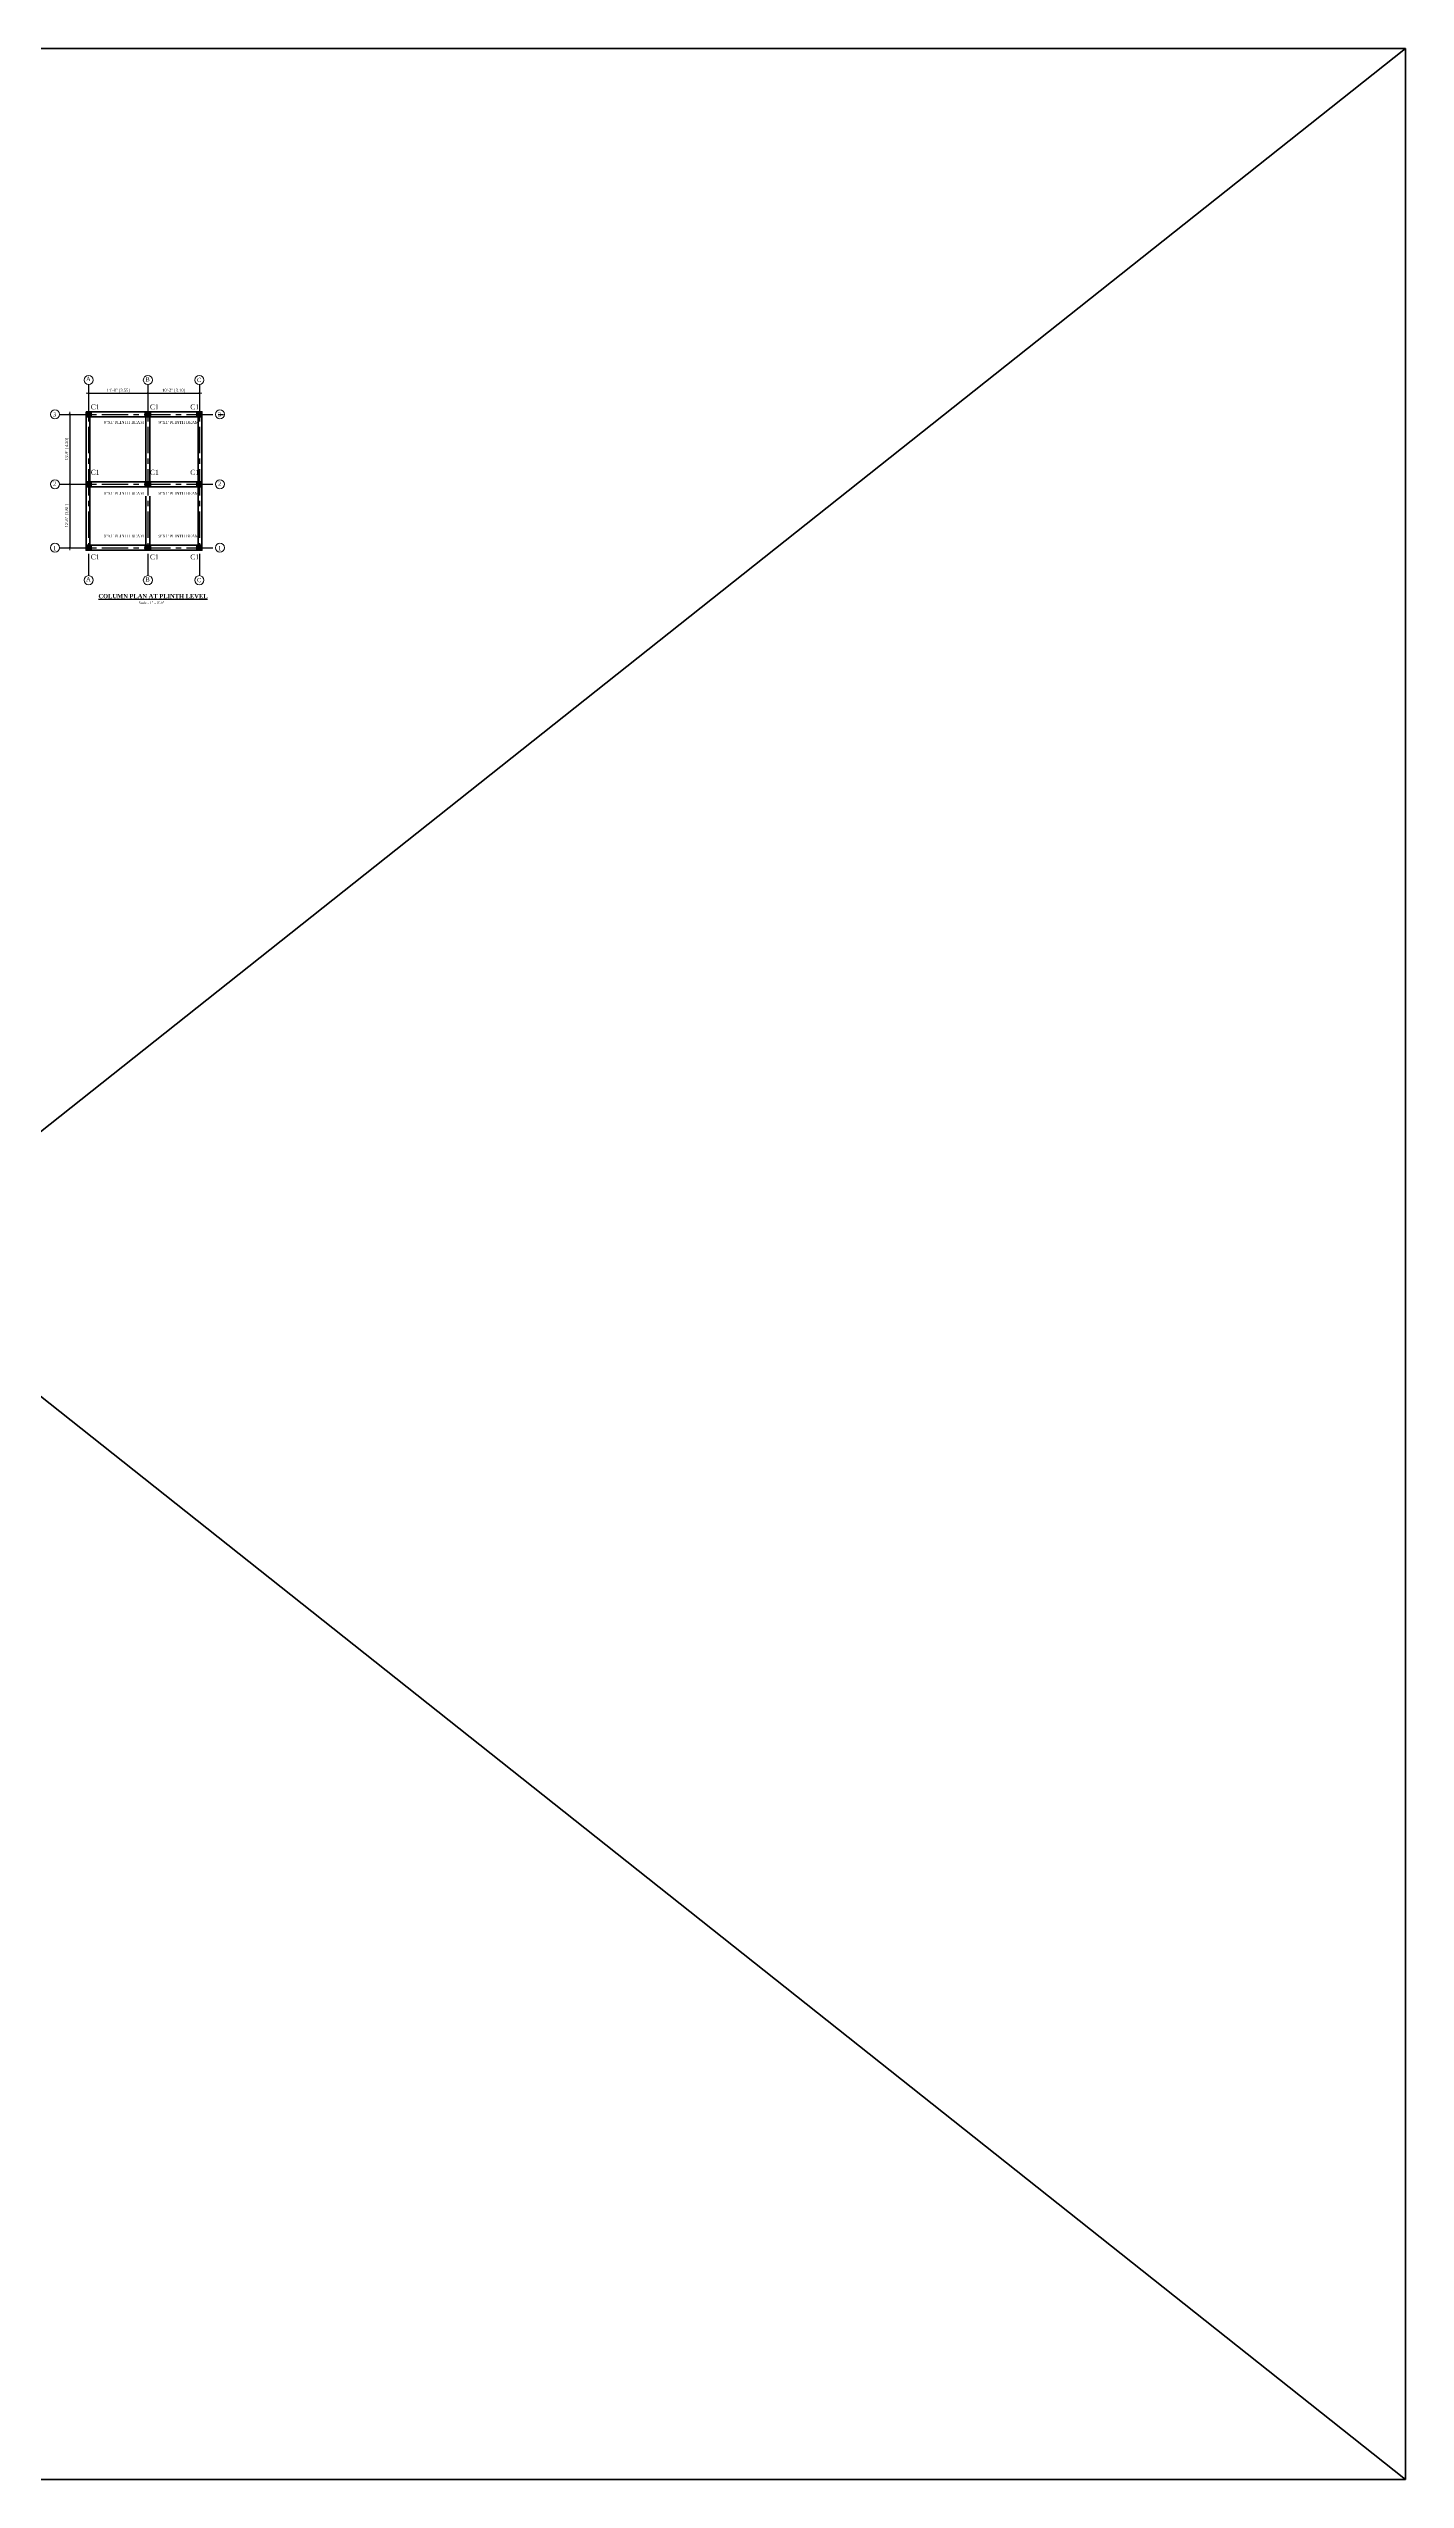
# Model space of a CAD drawing. Header units: feet. Extents: x 4160 to 31260, y -20219 to -1382.
# Drawn here: x 8193 to 11401, y -7447 to -1703 of the extents above; entities that cross this region are included whole.
import ezdxf

# ---------------------------------------------------------------- set-up
doc = ezdxf.new("R2010")
doc.units = ezdxf.units.FT
doc.header["$LTSCALE"] = 50
doc.header["$MEASUREMENT"] = 0
doc.header["$PDMODE"] = 34
doc.linetypes.add('CENTER', pattern=[2, 1.25, -0.25, 0.25, -0.25])
doc.layers.add('CL', color=253, linetype='CENTER')
doc.layers.add('Text', color=7, linetype='Continuous')
for name, color, linetype, lineweight in [('COLUMN', 145, 'Continuous', 40), ('DIMENISON', 152, 'Continuous', 9), ('DIMENSION', 142, 'Continuous', 13), ('HACTH', 8, 'Continuous', 13), ('REBARS', 1, 'Continuous', 40), ('Text1', 3, 'Continuous', 25), ('wall', 6, 'Continuous', 40)]:
    doc.layers.add(name, color=color, linetype=linetype, lineweight=lineweight)
doc.styles.add('1.8', font='times.ttf', dxfattribs={"width": 0.8, "height": 8})
doc.styles.add('7 INCH', font='times.ttf', dxfattribs={"height": 7})
doc.styles.add('arial', font='times.ttf')
doc.styles.add('TITLE', font='times.ttf', dxfattribs={"height": 11})
doc.dimstyles.new('7 INCH', dxfattribs={"dimscale": 0, "dimtxt": 7, "dimasz": 1, "dimexe": 2, "dimexo": 9, "dimgap": 2, "dimtad": 1, "dimdec": 0, "dimzin": 3, "dimdsep": 46, "dimlunit": 4, "dimtxsty": '7 INCH', "dimblk": 'DIM', "dimcen": 3, "dimdle": 3, "dimse1": 1, "dimse2": 1, "dimclrd": 256, "dimclre": 256, "dimclrt": 7, "dimadec": 1, "dimazin": 2, "dimtfac": 1, "dimtdec": 0, "dimtix": 1, "dimtofl": 0, "dimtmove": 2, "dimatfit": 3, "dimldrblk": 'DIM', "dimfxl": 2, "dimfrac": 2, "dimtolj": 2, "dimtzin": 0, "dimarcsym": 0})

# ---------------------------------------------------------------- blocks, each defined once
blk = doc.blocks.new('DIM')
at = {"layer": 'DIMENSION'}
h = blk.add_hatch(color=256, dxfattribs=at)
h.paths.add_polyline_path([(0, 1.3), (0, 0), (1.3, 0, 0.414214)])
h.paths.add_polyline_path([(1.3, 0), (0, 0), (0, -1.3, 0.414214)])
h.paths.add_polyline_path([(0, 0), (-1.3, 0, 0.414214), (0, -1.3)])
h.paths.add_polyline_path([(0, 1.3, 0.414214), (-1.3, 0), (0, 0)])
for p, q in [((-6, 0), (6, 0)), ((0, 6), (0, -6))]:
    blk.add_line(p, q, dxfattribs=at)
blk.add_circle((0, 0), 1.28, dxfattribs=at)
blk = doc.blocks.new('*D385')
at = {"layer": 'Defpoints', "color": 0, "ltscale": 2, "transparency": 16777216}
for p in [(8427.9, -2517.2), (8288, -2537), (8427.9, -2537)]:
    blk.add_point(p, dxfattribs=at)
at = {"layer": 'DIMENSION', "lineweight": -2, "ltscale": 2, "transparency": 16777216}
blk.add_line((8289, -2517.2), (8426.9, -2517.2), dxfattribs=at)
at = {"layer": 'DIMENSION', "lineweight": -2, "ltscale": 2, "transparency": 16777216, "rotation": 180}
blk.add_blockref('DIM', (8288, -2517.2), dxfattribs=at)
at = {"layer": 'DIMENSION', "lineweight": -2, "ltscale": 2, "transparency": 16777216}
blk.add_blockref('DIM', (8427.9, -2517.2), dxfattribs=at)
at = {"layer": 'DIMENSION', "color": 7, "ltscale": 2, "transparency": 16777216, "insert": (8358, -2510.7), "char_height": 7, "attachment_point": 5, "style": '7 INCH'}
blk.add_mtext('\\A2;11\'-8" [3.55]', dxfattribs=at)
blk = doc.blocks.new('*D386')
at = {"layer": 'Defpoints', "color": 0, "ltscale": 2, "transparency": 16777216}
for p in [(8549.9, -2517.2), (8427.9, -2537), (8549.9, -2537)]:
    blk.add_point(p, dxfattribs=at)
at = {"layer": 'DIMENSION', "lineweight": -2, "ltscale": 2, "transparency": 16777216}
blk.add_line((8428.9, -2517.2), (8548.9, -2517.2), dxfattribs=at)
at = {"layer": 'DIMENSION', "lineweight": -2, "ltscale": 2, "transparency": 16777216, "rotation": 180}
blk.add_blockref('DIM', (8427.9, -2517.2), dxfattribs=at)
at = {"layer": 'DIMENSION', "lineweight": -2, "ltscale": 2, "transparency": 16777216}
blk.add_blockref('DIM', (8549.9, -2517.2), dxfattribs=at)
at = {"layer": 'DIMENSION', "color": 7, "ltscale": 2, "transparency": 16777216, "insert": (8488.9, -2510.7), "char_height": 7, "attachment_point": 5, "style": '7 INCH'}
blk.add_mtext('\\A2;10\'-2" [3.10]', dxfattribs=at)
blk = doc.blocks.new('*D387')
at = {"layer": 'Defpoints', "color": 0, "ltscale": 2, "transparency": 16777216}
for p in [(8282, -2567), (8243.2, -2732.2), (8282, -2732.2)]:
    blk.add_point(p, dxfattribs=at)
at = {"layer": 'DIMENSION', "lineweight": -2, "ltscale": 2, "transparency": 16777216}
blk.add_line((8243.2, -2568), (8243.2, -2731.2), dxfattribs=at)
for p, rotation in [((8243.2, -2567), 90), ((8243.2, -2732.2), 270)]:
    blk.add_blockref('DIM', p, dxfattribs=dict(at, rotation=rotation))
at = {"layer": 'DIMENSION', "color": 7, "ltscale": 2, "transparency": 16777216, "insert": (8236.7, -2649.6), "char_height": 7, "attachment_point": 5, "rotation": 90, "style": '7 INCH'}
blk.add_mtext('\\A2;13\'-9" [4.20]', dxfattribs=at)
blk = doc.blocks.new('*D388')
at = {"layer": 'Defpoints', "color": 0, "ltscale": 2, "transparency": 16777216}
for p in [(8282, -2732.2), (8243.2, -2882.2), (8282, -2882.2)]:
    blk.add_point(p, dxfattribs=at)
at = {"layer": 'DIMENSION', "lineweight": -2, "ltscale": 2, "transparency": 16777216}
blk.add_line((8243.2, -2733.2), (8243.2, -2881.2), dxfattribs=at)
for p, rotation in [((8243.2, -2732.2), 90), ((8243.2, -2882.2), 270)]:
    blk.add_blockref('DIM', p, dxfattribs=dict(at, rotation=rotation))
at = {"layer": 'DIMENSION', "color": 7, "ltscale": 2, "transparency": 16777216, "insert": (8236.7, -2807.2), "char_height": 7, "attachment_point": 5, "rotation": 90, "style": '7 INCH'}
blk.add_mtext('\\A2;12\'-6" [3.81]', dxfattribs=at)
blk = doc.blocks.new('A$C151D7C43')
at = {"layer": 'HACTH', "ltscale": 0.1}
h = blk.add_hatch(color=256, dxfattribs=at)
h.dxf.hatch_style = 1
h.paths.add_polyline_path([(-12, 6), (-12, -6), (0, -6), (0, 6)])
at = {"layer": 'CL'}
for points in [[(0, 6), (-12, -6)], [(-12, 6), (0, -6)]]:
    blk.add_lwpolyline(points, dxfattribs=at)
at = {"layer": 'COLUMN'}
blk.add_lwpolyline([(-12, 6), (0, 6), (0, -6), (-12, -6)], close=True, dxfattribs=at)

msp = doc.modelspace()

# ---------------------------------------------------------------- linework, layer by layer
at = {"layer": 'CL'}
for p, q in [((8287.99, -2496.64), (8287.99, -2948.23)), ((8427.93, -2496.64), (8427.93, -2948.23)), ((8549.87, -2496.64), (8549.87, -2948.23)), ((8218.99, -2566.99), (8608.91, -2566.99)), ((8218.99, -2732.17), (8587.56, -2732.17)), ((8218.99, -2882.17), (8587.56, -2882.17))]:
    msp.add_line(p, q, dxfattribs=at)
at = {"layer": 'DIMENISON'}
for centre in [(8287.99, -2485.96), (8427.93, -2485.96), (8549.87, -2485.96), (8208.31, -2566.99), (8598.23, -2566.99), (8208.31, -2732.17), (8598.23, -2732.17), (8208.31, -2882.17), (8598.23, -2882.17), (8287.99, -2958.91), (8427.93, -2958.91), (8549.87, -2958.91)]:
    msp.add_circle(centre, 10.68, dxfattribs=at)
at = {"layer": 'REBARS', "ltscale": 0.1}
for p, q in [((8281.99, -2572.99), (8281.99, -2726.17)), ((8290.99, -2572.99), (8290.99, -2726.17)), ((8293.99, -2560.99), (8421.93, -2560.99)), ((8293.99, -2572.99), (8421.93, -2572.99)), ((8423.43, -2726.17), (8423.43, -2572.99)), ((8432.43, -2726.17), (8432.43, -2572.99)), ((8433.93, -2560.99), (8543.87, -2560.99)), ((8433.93, -2572.99), (8543.87, -2572.99)), ((8546.87, -2563.99), (8546.87, -2735.17)), ((8555.87, -2563.99), (8555.87, -2735.17)), ((8281.99, -2729.17), (8281.99, -2885.17)), ((8290.99, -2729.17), (8290.99, -2885.17)), ((8293.99, -2726.17), (8421.93, -2726.17)), ((8293.99, -2738.17), (8421.93, -2738.17)), ((8433.93, -2726.17), (8543.87, -2726.17)), ((8433.93, -2738.17), (8543.87, -2738.17)), ((8546.87, -2729.17), (8546.87, -2885.17)), ((8555.87, -2729.17), (8555.87, -2885.17)), ((8423.43, -2876.17), (8423.43, -2760.35)), ((8432.43, -2876.17), (8432.43, -2760.35)), ((8293.99, -2876.17), (8421.93, -2876.17)), ((8293.99, -2888.17), (8421.93, -2888.17)), ((8433.93, -2876.17), (8543.87, -2876.17)), ((8433.93, -2888.17), (8543.87, -2888.17))]:
    msp.add_line(p, q, dxfattribs=at)
at = {"layer": 'wall', "ltscale": 0.1}
for p, q in [((4159.96, -1702.72), (11400.87, -7447.07)), ((11400.87, -1702.72), (4159.96, -7447.07))]:
    msp.add_line(p, q, dxfattribs=at)
msp.add_lwpolyline([(4159.96, -1702.72), (11400.87, -1702.72), (11400.87, -7447.07), (4159.96, -7447.07)], close=True, dxfattribs=at)

# ---------------------------------------------------------------- block references
for p in [(8293.99, -2566.99), (8433.93, -2566.99), (8555.87, -2566.99), (8293.99, -2732.17), (8433.93, -2732.17), (8555.87, -2732.17), (8293.99, -2882.17), (8433.93, -2882.17), (8555.87, -2882.17)]:
    msp.add_blockref('A$C151D7C43', p, dxfattribs=at)

# ---------------------------------------------------------------- texts
at = {"layer": 'Text', "ltscale": 10, "style": '1.8', "width": 0.8}
for s, height, p in [('C1', 12, (8293.08, -2555.43)), ('9"X1\' PLINTH BEAM', 7, (8323.65, -2589.5)), ('C1', 12, (8433.02, -2555.43)), ('9"X1\' PLINTH BEAM', 7, (8453.3, -2589.5)), ('C1', 12, (8528.36, -2555.43)), ('C1', 12, (8293.08, -2709.98)), ('C1', 12, (8433.02, -2709.98)), ('C1', 12, (8528.36, -2709.98)), ('9"X1\' PLINTH BEAM', 7, (8323.65, -2757.19)), ('9"X1\' PLINTH BEAM', 7, (8453.3, -2757.19)), ('9"X1\' PLINTH BEAM', 7, (8323.65, -2858)), ('9"X1\' PLINTH BEAM', 7, (8453.3, -2858)), ('C1', 12, (8293.08, -2909.91)), ('C1', 12, (8433.02, -2909.91)), ('C1', 12, (8528.36, -2909.91)), ('Scale - 1" = 8\'-0"', 6, (8406.19, -3015.21))]:
    msp.add_text(s, height=height, dxfattribs=at).set_placement(p)
at = {"layer": 'Text', "insert": (8311.14, -2991.52), "char_height": 10, "width": 289.6719, "attachment_point": 1, "style": 'TITLE'}
msp.add_mtext('{\\fTimes New Roman|b1|i0|c0|p18;\\LCOLUMN PLAN AT PLINTH LEVEL}', dxfattribs=at)
at = {"layer": 'Text1', "lineweight": 30, "char_height": 10, "width": 17.5966, "attachment_point": 2, "style": 'arial'}
for s, insert in [('A', (8287.37, -2478.42)), ('B', (8427.32, -2479.39)), ('C', (8549.26, -2480.66)), ('3', (8207.69, -2562.38)), ('3', (8597.62, -2562.38)), ('2', (8207.69, -2725.78)), ('2', (8597.62, -2725.78)), ('1', (8207.69, -2878.12)), ('1', (8597.62, -2878.12)), ('A', (8287.37, -2951.37)), ('B', (8427.32, -2952.34)), ('C', (8549.26, -2953.61))]:
    msp.add_mtext(s, dxfattribs=dict(at, insert=insert))

# ---------------------------------------------------------------- dimensions: what is measured, and where the dimension line sits
at = {"layer": 'DIMENSION', "ltscale": 2}
for base, p1, p2, picture, middle in [((8427.93, -2517.22), (8287.99, -2536.99), (8427.93, -2536.99), '*D385', (8357.96, -2510.7)), ((8549.87, -2517.22), (8427.93, -2536.99), (8549.87, -2536.99), '*D386', (8488.9, -2510.7))]:
    dim = msp.add_linear_dim(base=base, p1=p1, p2=p2, dimstyle='7 INCH', override={"dimscale": 1}, dxfattribs=at)
    dim.commit()
    dim.dimension.update_dxf_attribs({"geometry": picture, "text_midpoint": middle})
for base, p1, p2, picture, middle in [((8243.22, -2732.17), (8281.99, -2566.99), (8281.99, -2732.17), '*D387', (8236.69, -2649.58)), ((8243.22, -2882.17), (8281.99, -2732.17), (8281.99, -2882.17), '*D388', (8236.69, -2807.17))]:
    dim = msp.add_linear_dim(base=base, p1=p1, p2=p2, angle=90, dimstyle='7 INCH', override={"dimscale": 1}, dxfattribs=at)
    dim.commit()
    dim.dimension.update_dxf_attribs({"geometry": picture, "text_midpoint": middle})

doc.saveas('drawing.dxf')
